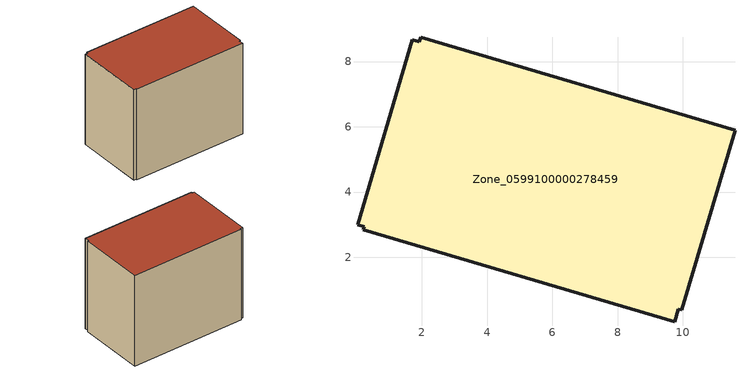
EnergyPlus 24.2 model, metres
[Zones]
Zone_0599100000278459
 floor ground (C_G): 9.75,0.03 0.2,2.84 0.23,2.93 0.03,2.99 1.71,8.66 1.92,8.61 1.96,8.74 11.6,5.89 9.97,0.4 9.86,0.41 z0.56
 wall outside (C_F): 0.2,2.84 9.75,0.03 9.86,0.41 9.97,0.4 11.6,5.89 1.96,8.74 1.92,8.61 1.71,8.66 0.03,2.99 0.23,2.93 0.2,2.84 z0.56:8.69
 roof outside (C_R): 9.97,0.4 11.6,5.89 1.96,8.74 1.92,8.61 1.71,8.66 0.03,2.99 0.23,2.93 0.2,2.84 9.75,0.03 9.86,0.41 z8.69
[BUILDING]
Pand.0599100000278459: North Axis=0; Terrain=City; Loads Convergence Tolerance Value=0.04; Temperature Convergence Tolerance Value=0.4; Solar Distribution=FullExterior; Maximum Number of Warmup Days=25; Minimum Number of Warmup Days=1
[Site:Location]
Rotterdam.The.Hague.AP_ZH_NLD Design_Conditions: Latitude=51.96; Longitude=4.45; Time Zone=1; Elevation=-4.5
[SITE:GROUNDTEMPERATURE:BUILDINGSURFACE]
18, 18, 18, 18, 18, 18, 18, 18, 18, 18, 18, 18
[MATERIAL] Thermal Absorptance=0.9; Solar Absorptance=0.7; Visible Absorptance=0.7
Name | Roughness | Thickness | Conductivity | Density | Specific Heat
G.TC.1965-1974 | MediumSmooth | 0.15 | 0.882353 | 540 | 1210
F.TC.1965-1974 | Rough | 0.3 | 0.697674 | 1920 | 840
R.TC.1965-1974 | MediumRough | 0.2 | 0.232558 | 1500 | 1000
[CONSTRUCTION]
C_G: G.TC.1965-1974
C_F: F.TC.1965-1974
C_R: R.TC.1965-1974
[ZONE]
Zone_0599100000278459: Type=1; Multiplier=1; Ceiling Height=Autocalculate; Volume=Autocalculate; Floor Area=autocalculate; Part of Total Floor Area=Yes
[ZONEINFILTRATION:DESIGNFLOWRATE]
Infil_Zone_0599100000278459: Zone or ZoneList or Space or SpaceList=Zone_0599100000278459; Schedule=AlwaysOn; Design Flow Rate Calculation Method=Flow/Area; Flow Rate per Floor Area=0.003; Constant Term Coefficient=1; Temperature Term Coefficient=0; Velocity Term Coefficient=0; Velocity Squared Term Coefficient=0
[HVACTEMPLATE:ZONE:IDEALLOADSAIRSYSTEM]
Zone_0599100000278459: Maximum Heating Supply Air Temperature=50; Minimum Cooling Supply Air Temperature=13; Maximum Heating Supply Air Humidity Ratio=0.0156; Minimum Cooling Supply Air Humidity Ratio=0.0077; Heating Limit=NoLimit; Cooling Limit=NoLimit; Dehumidification Control Type=ConstantSensibleHeatRatio; Cooling Sensible Heat Ratio=0.7; Dehumidification Setpoint=60; Humidification Control Type=None; Humidification Setpoint=30; Outdoor Air Method=None; Outdoor Air Flow Rate per Person=0.00944; Outdoor Air Flow Rate per Zone Floor Area=0; Outdoor Air Flow Rate per Zone=0; Demand Controlled Ventilation Type=None; Outdoor Air Economizer Type=NoEconomizer; Heat Recovery Type=None; Sensible Heat Recovery Effectiveness=0.7; Latent Heat Recovery Effectiveness=0.65
[ZONECONTROL:THERMOSTAT]
ThermostatControl_Zone_0599100000278459: Zone or ZoneList=Zone_0599100000278459; Control Type Schedule=DualSetpointControlType; Control 1=Thermostat_Zone_0599100000278459; Temperature Difference Between Cutout And Setpoint=0
[THERMOSTATSETPOINT:DUALSETPOINT]
Thermostat_Zone_0599100000278459: Heating Setpoint Temperature Schedule=HeatingSetpoint_Zone_0599100000278459; Cooling Setpoint Temperature Schedule=CoolingSetpoint_Zone_0599100000278459
[SCHEDULE:COMPACT]
HeatingSetpoint_Zone_0599100000278459: Through: 12/31, For: AllDays, Until: 24:00, 21
CoolingSetpoint_Zone_0599100000278459: Through: 12/31, For: AllDays, Until: 24:00, 24
DualSetpointControlType: Through: 12/31, For: AllDays, Until: 24:00, 4
AlwaysOn: Through: 12/31, For: AllDays, Until: 24:00, 1
